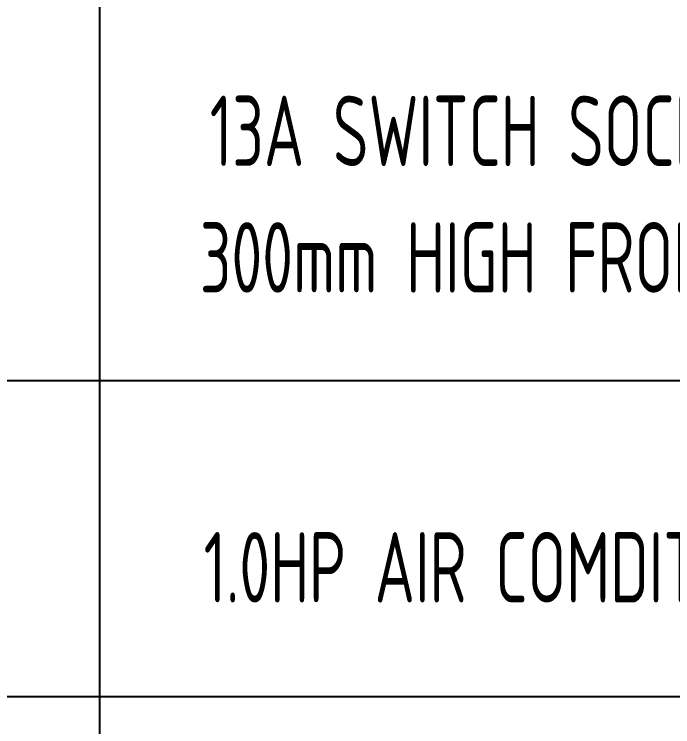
# Model space of a CAD drawing. Header units: inches. Extents: x -106706990 to 300603, y -86718466 to 1728185.
# Drawn here: x 163831 to 165247, y 9842 to 11373 of the extents above; entities that cross this region are included whole.
import ezdxf

# ---------------------------------------------------------------- set-up
doc = ezdxf.new("R2010")
doc.units = ezdxf.units.IN
doc.header["$MEASUREMENT"] = 0
doc.layers.add('LAMPU', color=7, linetype='Continuous')
doc.styles.add('DIM', font='dim', dxfattribs={"width": 0.75})

msp = doc.modelspace()

# ---------------------------------------------------------------- linework, layer by layer
at = {"layer": 'LAMPU', "color": 1, "linetype": 'Continuous'}
for p, q in [((164014, 15583.6), (164014, 8456)), ((162419.2, 10586), (172926.7, 10586)), ((162426.5, 9906.5), (172926.7, 9906.5))]:
    msp.add_line(p, q, dxfattribs=at)

# ---------------------------------------------------------------- texts
at = {"layer": 'LAMPU', "color": 7, "linetype": 'Continuous', "style": 'DIM', "width": 0.75}
for s, p in [('13A SWITCH SOCKET OUTLET FLUSH MOUNTED AT', (164251.3, 11046.6)), ('300mm HIGH FROM FFL TO CENTRE OF OUTLET', (164229.9, 10774.7)), ('1.0HP AIR COMDITION , RATED INPUT CAPACITY 2186W ', (164238, 10108.9))]:
    msp.add_text(s, height=151.217, dxfattribs=at).set_placement(p)

doc.saveas('drawing.dxf')
